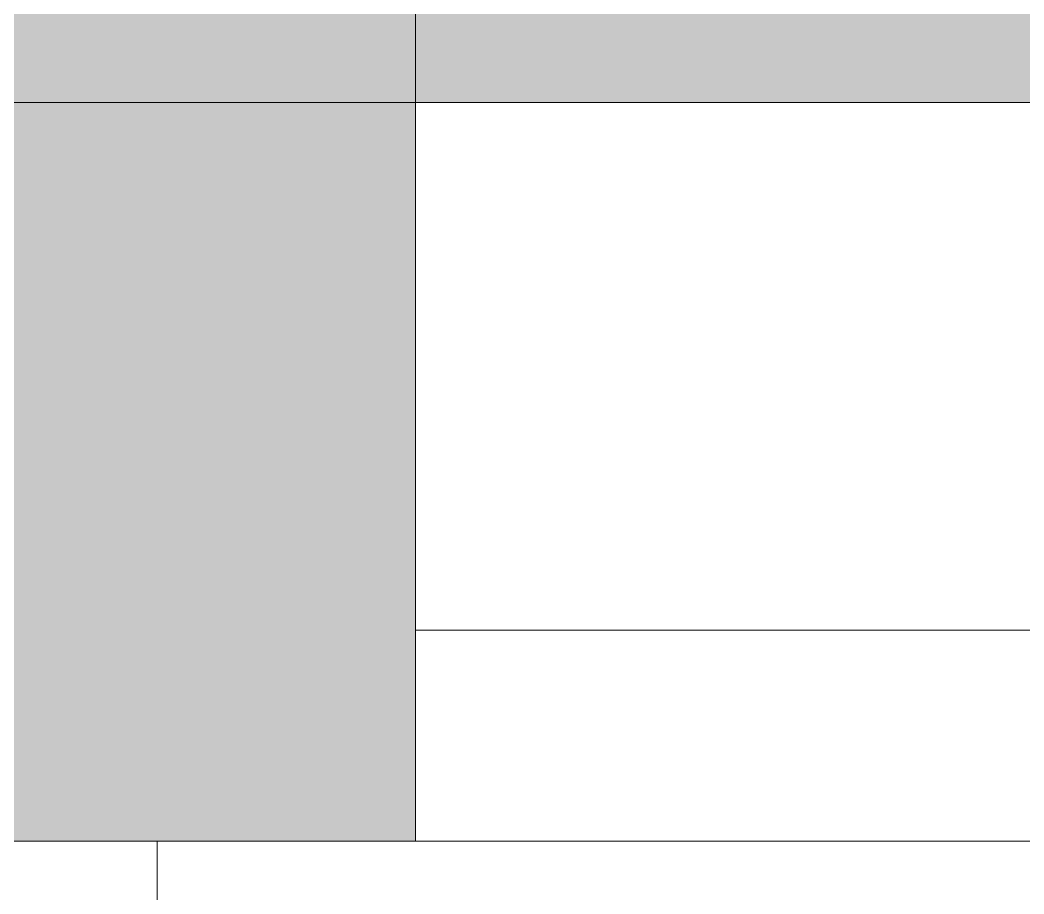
# Model space of a CAD drawing. Header units: millimetres. Extents: x -51 to 151, y -74 to 104.
# Drawn here: x 75.492 to 76.443, y -30.697 to -29.869 of the extents above; entities that cross this region are included whole.
import ezdxf

# ---------------------------------------------------------------- set-up
doc = ezdxf.new("R2010")
doc.units = ezdxf.units.MM
doc.header["$LTSCALE"] = 15

msp = doc.modelspace()

# ---------------------------------------------------------------- hatches: boundary and pattern name
at = {"linetype": 'Continuous', "lineweight": 13}
h = msp.add_hatch(color=256, dxfattribs=at)
h.dxf.hatch_style = 1
h.paths.add_polyline_path([(69.26632, -29.84729), (69.26632, -29.94729), (100.86632, -29.94729), (100.86632, -30.04729), (100.86632, -29.84729)])
h = msp.add_hatch(color=256, dxfattribs=at)
h.dxf.hatch_style = 1
h.paths.add_polyline_path([(75.26632, -30.64729), (75.86632, -30.64729), (75.86632, -29.84729), (75.26632, -29.84729)])

# ---------------------------------------------------------------- linework, layer by layer
msp.add_lwpolyline([(75.26632, -30.64729), (75.86632, -30.64729), (75.86632, -29.84729), (75.26632, -29.84729)], close=True, dxfattribs=at)
for points in [[(100.86632, -29.94729), (69.26632, -29.94729)], [(75.86632, -30.44729), (81.26632, -30.44729)], [(75.62132, -30.64729), (75.62132, -33.34729)], [(75.86632, -30.64729), (81.26632, -30.64729)]]:
    msp.add_lwpolyline(points, dxfattribs=at)

doc.saveas('drawing.dxf')
